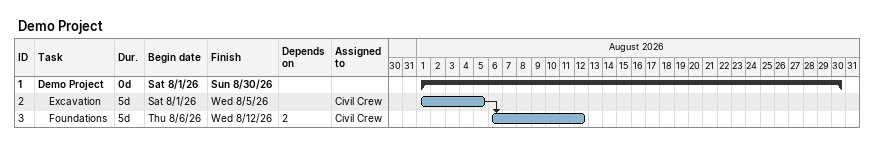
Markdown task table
Demo Project

| ID | Level | Task | Duration | Start | Finish | Predecessors | Resources |
|---|---|---|---|---|---|---|---|
| 1 | 1 | **Demo Project** | 0d | 2026-08-01 | 2026-08-30 |  |  |
| 2 | 2 | Excavation | 5d | 2026-08-01 | 2026-08-05 |  | Civil Crew |
| 3 | 2 | Foundations | 5d | 2026-08-06 | 2026-08-12 | 2 | Civil Crew |
